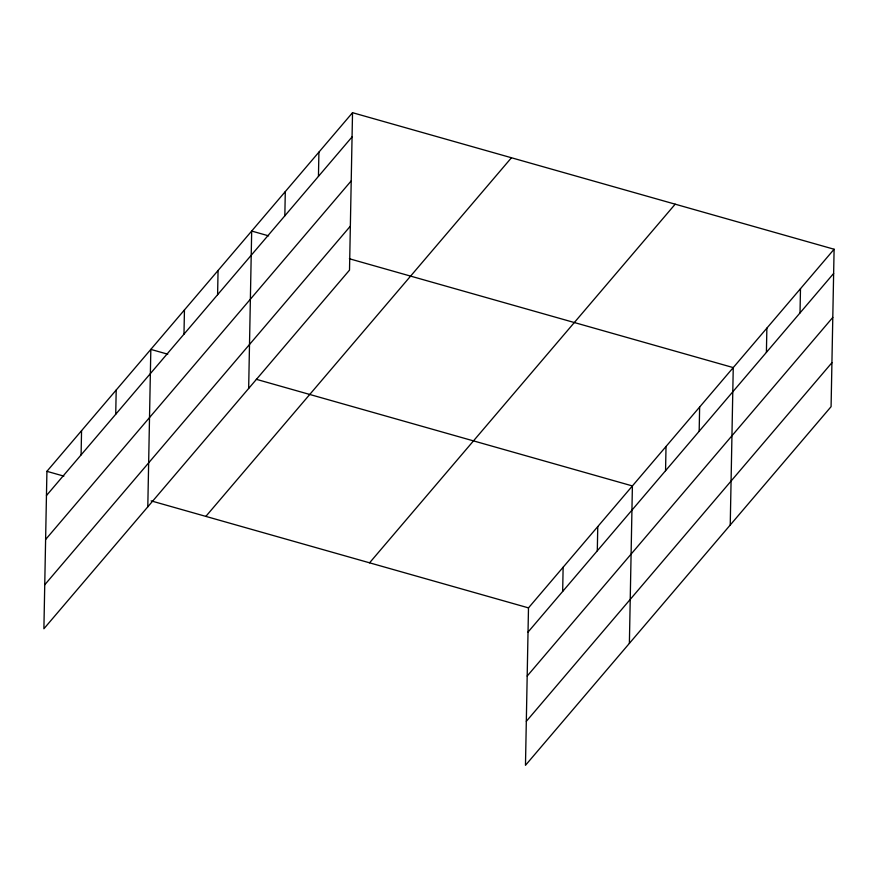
<?xml version="1.0" encoding="UTF-8"?>
<svg xmlns="http://www.w3.org/2000/svg" width="878" height="878" viewBox="0 0 878 878"><rect width="100%" height="100%" fill="white"/><g stroke="black" fill="none" stroke-linecap="round" stroke-linejoin="round"><path stroke-width="1.32" d="M352.528 112.691L46.918 471.332L43.9 628.758L349.51 270.117L352.528 112.691L834.1 249.242L831.082 406.668L525.472 765.309L528.49 607.883L834.1 249.242M81.094 454.903L81.555 430.681M115.731 414.251L116.192 390.041M147.8 506.815L150.829 349.4L167.764 354.196M183.985 334.156L184.446 309.945M217.601 294.712L218.062 270.501M248.661 388.471L251.679 231.046L268.613 235.853M284.834 215.812L285.295 191.591M318.451 176.357L318.912 152.146M562.666 591.454L563.127 567.232M597.303 550.802L597.764 526.591M629.383 643.365L632.401 485.94L256.343 379.318M665.557 470.707L666.018 446.496M699.173 431.263L699.634 407.041M730.233 525.022L733.251 367.597L349.378 258.747M766.406 352.363L766.867 328.142M800.023 312.908L800.484 288.697M46.457 495.543L352.067 136.913M45.612 539.509L351.222 180.868M44.745 584.792L350.344 226.162M205.847 516.396L511.446 157.755M369.572 562.82L675.182 204.19M528.029 632.094L833.639 273.464M527.184 676.049L832.794 317.419M526.317 721.343L831.916 362.713M46.918 471.332L63.853 476.128M151.137 500.877L528.49 607.883"/></g></svg>
